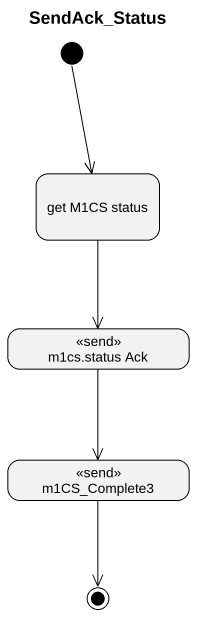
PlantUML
@startuml
title SendAck_Status
hide empty description
state "get M1CS status" as get_M1CS_status
state "m1cs.status Ack" as m1cs_status_Ack <<send>>
state m1CS_Complete3 <<send>>
[*] --> get_M1CS_status
get_M1CS_status --> m1cs_status_Ack
m1cs_status_Ack --> m1CS_Complete3
m1CS_Complete3 --> [*]
@enduml
